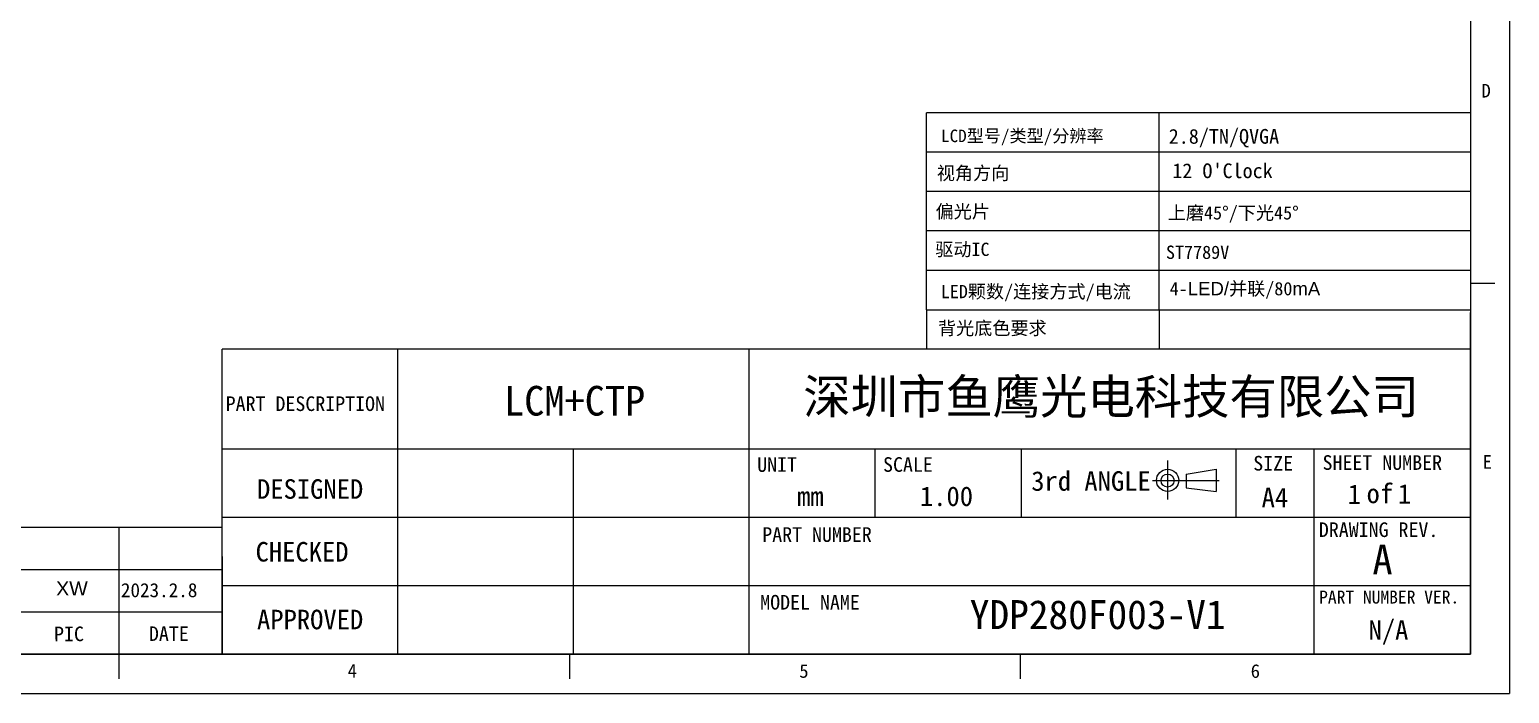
# Model space of a CAD drawing. Header units: millimetres. Extents: x 713 to 1200, y 341 to 680.
# Drawn here: x 941 to 1200.3, y 341.2 to 457.4 of the extents above; entities that cross this region are included whole.
import ezdxf
from ezdxf.enums import TextEntityAlignment as Align

# ---------------------------------------------------------------- set-up
doc = ezdxf.new("R2010")
doc.units = ezdxf.units.MM
doc.styles.add('宋', font='SimSun.ttf', dxfattribs={"height": 2})
doc.styles.add('宋体', font='SimSun.ttf')
doc.styles.add('黑体', font='')
doc.styles.get('黑体').set_extended_font_data('楷体_GB2312')

# ---------------------------------------------------------------- blocks, each defined once
blk = doc.blocks.new('THIRD-PROJ_BL0')
at = {"linetype": 'Continuous'}
blk.add_line((257.13, 38.11), (257.13, 34.11), dxfattribs=at)
at = {"color": 7, "linetype": 'Continuous'}
for p, q in [((259.04, 36.73), (262.11, 37.22)), ((259.04, 36.73), (259.04, 35.31)), ((262.11, 37.22), (262.11, 34.94)), ((255.59, 36.06), (262.41, 36.06)), ((259.04, 35.31), (262.11, 34.94))]:
    blk.add_line(p, q, dxfattribs=at)
for centre, radius in [((257.13, 36.08), 1.14), ((257.13, 36.06), 0.67)]:
    blk.add_circle(centre, radius, dxfattribs=at)

msp = doc.modelspace()

# ---------------------------------------------------------------- linework, layer by layer
at = {"color": 7, "linetype": 'Continuous'}
for p in [(1200.336, 679.806), (712.959, 341.207)]:
    msp.add_line(p, (1200.336, 341.207), dxfattribs=at)
at = {"linetype": 'Continuous'}
for p, q in [((1193.496, 672.966), (1193.496, 348.047)), ((1193.496, 413.031), (1197.771, 413.031)), ((719.799, 348.047), (1193.496, 348.047)), ((956.665, 348.047), (956.665, 343.772)), ((1035.62, 348.047), (1035.62, 343.772)), ((1114.575, 348.047), (1114.575, 343.772))]:
    msp.add_line(p, q, dxfattribs=at)
at = {"color": 4, "linetype": 'Continuous'}
for p, q in [((1193.496, 442.883), (1098.163, 442.883)), ((1098.163, 408.387), (1098.163, 442.883)), ((1138.971, 408.387), (1138.97, 442.883)), ((1193.496, 435.984), (1098.163, 435.984)), ((1193.496, 429.085), (1098.163, 429.085)), ((1193.496, 422.186), (1098.163, 422.186)), ((1193.496, 415.286), (1098.163, 415.286)), ((1193.496, 395.075), (1193.496, 407.901)), ((974.775, 348.047), (974.775, 401.488)), ((1193.496, 401.488), (974.775, 401.488)), ((1005.556, 348.047), (1005.556, 401.488)), ((1067.12, 348.047), (1067.12, 401.488)), ((1098.163, 401.488), (1098.163, 401.488)), ((1193.496, 401.488), (1098.163, 401.488)), ((1067.12, 348.047), (1067.12, 395.075)), ((1193.496, 348.047), (1193.496, 395.075)), ((1067.12, 383.959), (974.775, 383.959)), ((1036.338, 348.047), (1036.338, 383.959)), ((1193.496, 383.959), (1067.12, 383.959)), ((1089.18, 371.989), (1089.18, 383.959)), ((1114.832, 371.989), (1114.832, 383.959)), ((1152.454, 371.989), (1152.454, 383.959)), ((1166.134, 348.047), (1166.134, 383.959)), ((1067.12, 371.989), (974.775, 371.989)), ((1193.496, 371.989), (1067.12, 371.989)), ((974.775, 370.249), (854.496, 370.249)), ((956.648, 370.249), (956.648, 348.047)), ((974.775, 365.148), (974.775, 348.047)), ((974.775, 362.849), (854.496, 362.849)), ((1067.12, 360.018), (974.775, 360.018)), ((1193.496, 360.018), (1067.12, 360.018)), ((974.775, 355.448), (854.496, 355.448)), ((974.775, 348.047), (828.007, 348.047)), ((1067.12, 348.047), (974.775, 348.047)), ((1193.496, 348.047), (1067.12, 348.047))]:
    msp.add_line(p, q, dxfattribs=at)
at = {"color": 4}
for p, q in [((1098.163, 408.387), (1193.496, 408.387)), ((1098.163, 408.387), (1098.163, 401.488)), ((1138.971, 408.387), (1138.971, 401.488))]:
    msp.add_line(p, q, dxfattribs=at)

# ---------------------------------------------------------------- block references
at = {"color": 4, "linetype": 'Continuous', "xscale": 1.710095587200478, "yscale": 1.710095587200478, "zscale": 1.710095587200478}
msp.add_blockref('THIRD-PROJ_BL0', (700.716, 316.806), dxfattribs=at)

# ---------------------------------------------------------------- texts
at = {"color": 4, "linetype": 'Continuous', "style": '宋体'}
for s, height, p in [('D', 2.394, (1195.449, 445.545)), ('PART DESCRIPTION', 2.56514, (975.364, 390.652)), ('UNIT', 2.5651, (1068.508, 380.002)), ('SCALE', 2.5651, (1090.568, 380.002)), ('SIZE', 2.5651, (1155.45, 380.223)), ('SHEET NUMBER', 2.56514, (1167.592, 380.348)), ('E', 2.394, (1195.635, 380.552)), ('3rd ANGLE', 3.4202, (1116.542, 376.691)), ('DRAWING REV.', 2.56514, (1166.945, 368.589)), ('PART NUMBER', 2.56514, (1069.401, 367.741)), ('MODEL NAME', 2.5651, (1069.048, 355.882)), ('PART NUMBER VER.', 2.25498, (1166.991, 356.945)), ('4', 2.394, (996.747, 343.963)), ('5', 2.394, (1075.889, 343.936)), ('6', 2.394, (1154.999, 343.922))]:
    msp.add_text(s, height=height, dxfattribs=at).set_placement(p)
at = {"color": 0, "linetype": 'Continuous', "style": '宋体'}
for s, height, rotation, p in [('LCD型号/类型/分辨率', 2.19911, 359.99988, (1114.982, 437.731)), ('视角方向', 2.3271, 359.99988, (1106.334, 431.145)), ('偏光片', 2.3271, 0.00012, (1104.541, 424.428)), ('驱动IC', 2.3271, 0.00012, (1104.476, 417.801)), ('LED颗数/连接方式/电流', 2.3271, 0.00012, (1117.338, 410.409)), ('背光底色要求', 2.3271, 0.00012, (1109.722, 404.003))]:
    msp.add_text(s, height=height, rotation=rotation, dxfattribs=at).set_placement(p, align=Align.CENTER)
at = {"color": 1, "linetype": 'Continuous', "style": '宋体'}
for s, height, p in [('LCM+CTP', 5.1944, (1036.516, 389.854)), ('A', 5.194, (1178.098, 362.066))]:
    msp.add_text(s, height=height, dxfattribs=at).set_placement(p, align=Align.CENTER)
at = {"color": 4, "linetype": 'Continuous', "style": '宋体'}
for s, height, p in [('DESIGNED', 3.4202, (990.166, 375.283)), ('mm', 3.4202, (1077.828, 374.017)), ('1.00', 3.4202, (1101.684, 374.017)), ('A4', 3.4202, (1159.237, 373.81)), ('1', 3.42, (1173.167, 374.376)), ('of', 3.4202, (1177.634, 374.51)), ('1', 3.42, (1181.952, 374.44)), ('CHECKED', 3.4202, (988.75, 364.293)), ('APPROVED', 3.4202, (990.166, 352.433)), ('DATE', 2.5651, (965.408, 350.38)), ('N/A', 3.4202, (1179.14, 350.596))]:
    msp.add_text(s, height=height, dxfattribs=at).set_placement(p, align=Align.CENTER)
msp.add_text('PIC', height=2.5651, rotation=0.26479, dxfattribs=at).set_placement((947.911, 350.34), align=Align.CENTER)
at = {"color": 1, "attachment_point": 1, "style": '宋体'}
for s, insert, char_height, width in [("12 O'Clock", (1141.261, 434.014), 2.5872, 81.01854), ('4-{\\fArial|b0|i0|c0|p32;LED/}并联/80{\\fArial|b0|i0|c0|p32;mA}', (1140.802, 413.243), 2.3285, 29.65445)]:
    msp.add_mtext(s, dxfattribs=dict(at, insert=insert, char_height=char_height, width=width))
at = {"color": 2, "attachment_point": 1}
for s, insert, char_height, width, style in [('{\\fSimSun|b1|i0|c134|p2;\\C4;深圳市鱼鹰光电科技有限公司}', (1076.594, 396.224), 6.084, 119.68032, '黑体'), ('{\\fArial|b0|i0|c0|p32;\\C1;XW}', (945.656, 360.811), 2.46288, 18.12702, '宋体'), ('{\\C1; 2023.2.8}', (955.327, 360.515), 2.46288, 18.12702, '宋'), ('\\pi15.31394;{\\C1;YDP280F003-V1}', (1090.451, 357.54), 5.07, 65.75603, '宋体')]:
    msp.add_mtext(s, dxfattribs=dict(at, insert=insert, char_height=char_height, width=width, style=style))
at = {"color": 1, "style": '宋体'}
for tag, p, height in [('2.8/TN/QVGA', (1140.633, 437.454), 2.587), ('上磨45°/下光45°', (1140.467, 424.197), 2.328), ('ST7789V', (1140.152, 417.292), 2.328)]:
    msp.add_attdef(tag, p, '', height=height, dxfattribs=at)

doc.saveas('drawing.dxf')
